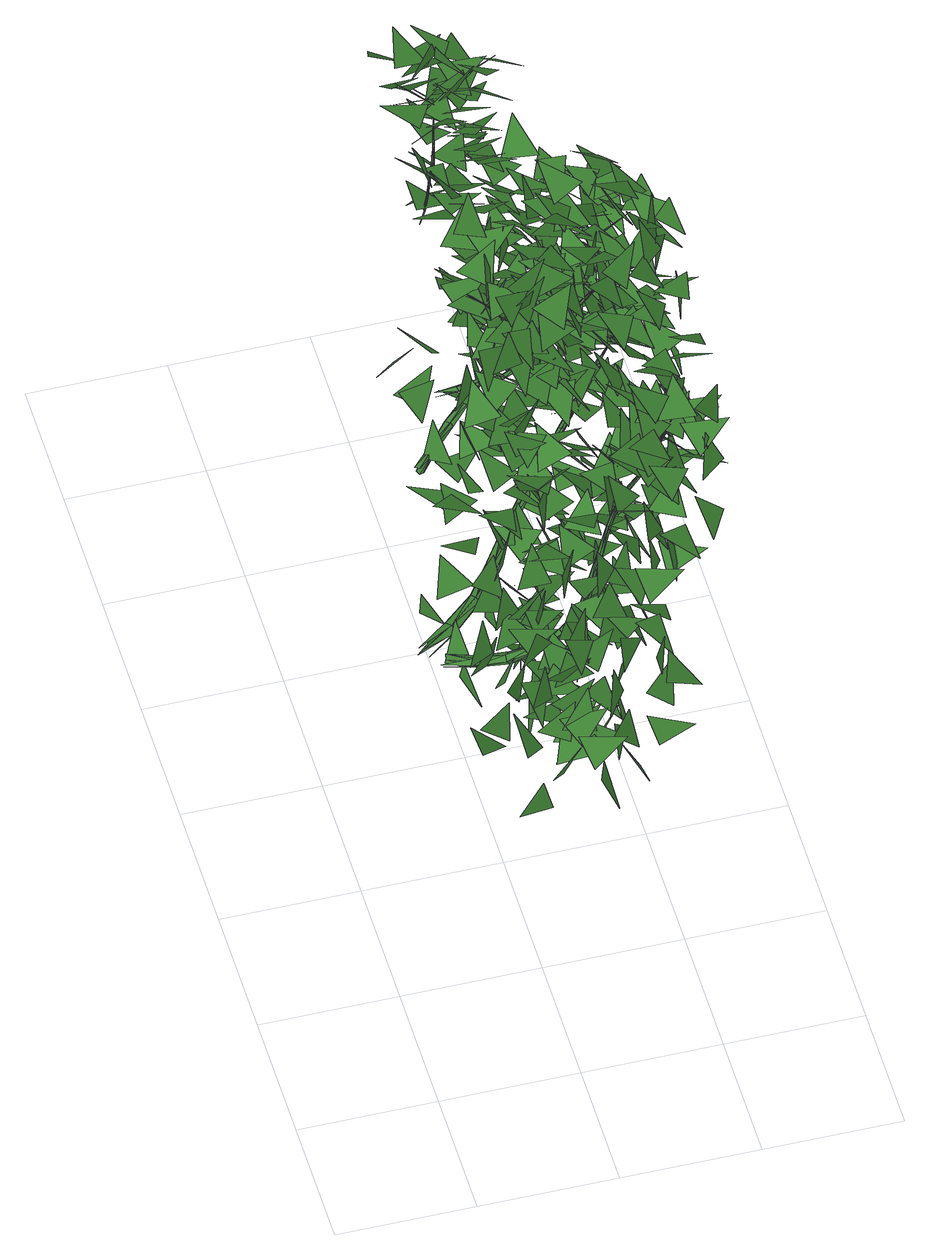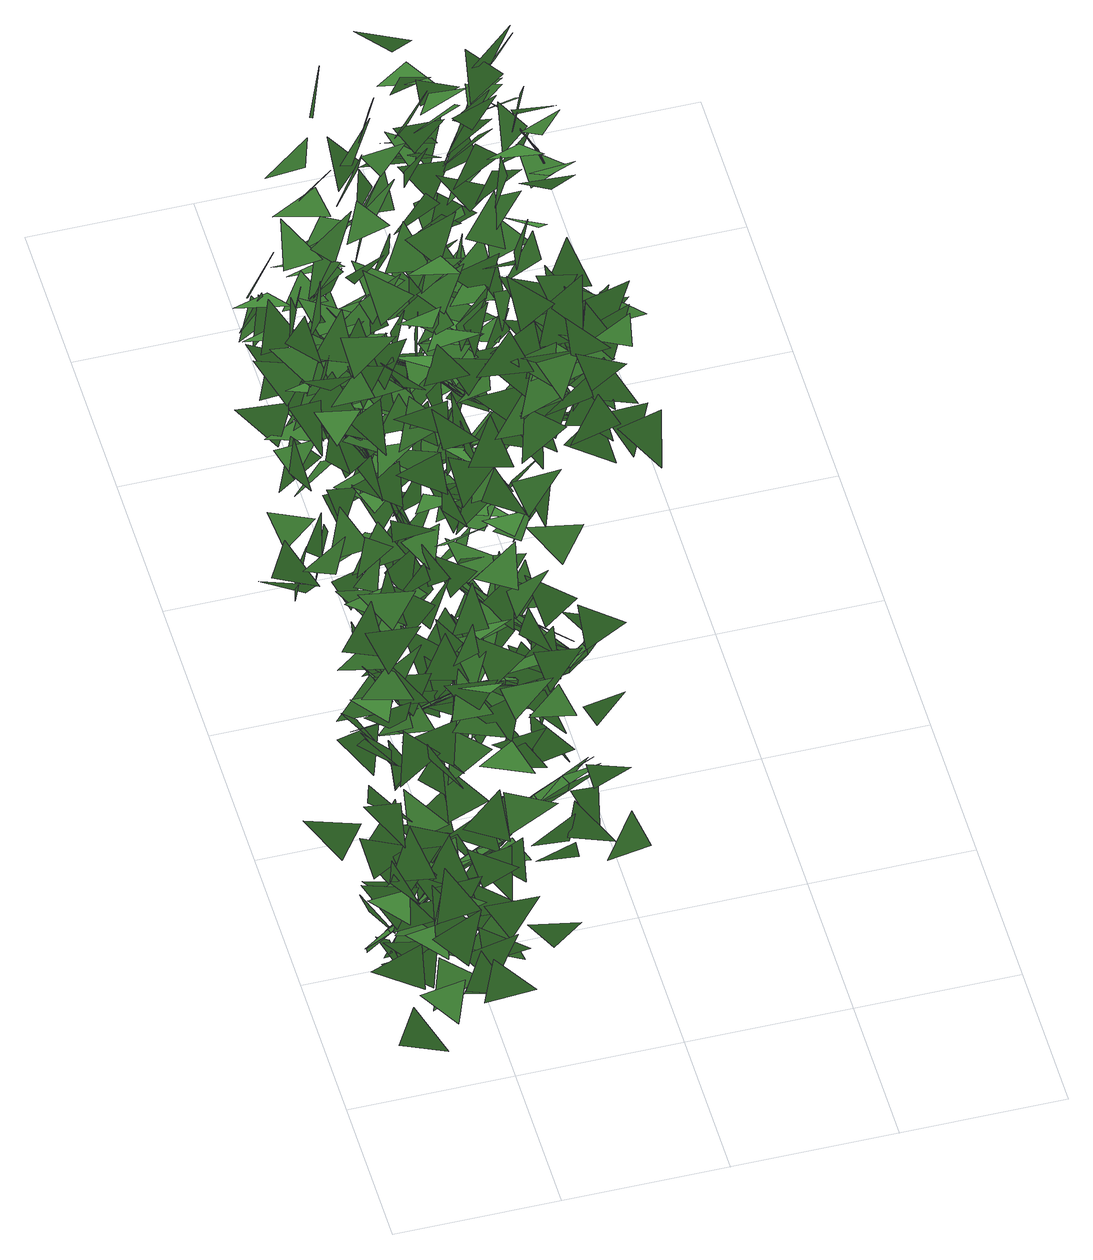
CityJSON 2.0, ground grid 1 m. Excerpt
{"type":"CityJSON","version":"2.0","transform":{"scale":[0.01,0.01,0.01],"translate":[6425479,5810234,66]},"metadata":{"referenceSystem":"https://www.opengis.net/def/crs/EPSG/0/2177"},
"CityObjects":{
"tree1":{"type":"SolitaryVegetationObject","attributes":{"crownarea":"217","modell_vol":"LIS","treeheight":"8.7"},"geometry":[{"type":"MultiSurface","lod":"2","boundaries":[[[0,1,2]],[[3,4,5]],[[6,7,8]],[[9,10,11]],[[12,13,14]],[[15,16,17]],[[18,19,20]],[[21,22,23]],[[24,25,26]],[[27,28,29]],[[30,31,32]],[[33,34,35]],[[36,37,38]],[[39,40,41]],[[42,43,44]],[[45,46,47]],[[48,49,50]],[[51,52,53]],[[54,55,56]],[[57,58,59]],[[60,61,62]],[[63,64,65]],[[66,67,68]],[[69,70,71]],[[72,73,74]],[[75,76,77]],[[78,79,80]],[[81,82,83]],[[84,85,86]],[[87,88,89]],[[90,91,92]],[[93,94,95]],[[96,97,98]],[[99,100,101]],[[102,103,104]],[[105,106,107]],[[108,109,110]],[[111,112,113]],[[114,115,116]],[[117,118,119]],[[120,121,122]],[[123,124,125]],[[126,127,128]],[[129,130,131]],[[132,133,134]],[[135,136,137]],[[138,139,140]],[[141,142,143]],[[144,145,146]],[[147,141,143]],[[148,143,149]],[[150,151,148]],[[151,141,152]],[[141,147,152]],[[153,148,151]],[[152,153,151]],[[147,143,152]],[[143,148,152]],[[148,153,152]],[[152,154,153]],[[155,156,157]],[[158,154,152]],[[159,160,161]],[[162,154,158]],[[154,162,163]],[[162,158,163]],[[163,158,154]],[[163,164,162]],[[164,165,162]],[[166,167,168]],[[169,165,164]],[[170,171,172]],[[173,174,175]],[[176,177,178]],[[179,180,181]],[[182,183,184]],[[185,186,187]],[[188,189,174]],[[190,191,192]],[[193,194,195]],[[196,197,198]],[[199,200,201]],[[202,203,204]],[[200,175,205]],[[206,207,208]],[[189,199,201]],[[209,210,211]],[[212,213,214]],[[201,200,205]],[[215,216,217]],[[218,219,220]],[[221,222,223]],[[224,225,226]],[[227,228,229]],[[230,231,232]],[[233,234,235]],[[236,237,238]],[[174,239,175]],[[240,241,242]],[[243,244,245]],[[246,247,248]],[[249,250,251]],[[252,253,254]],[[255,256,257]],[[258,239,174]],[[174,189,258]],[[259,260,261]],[[262,263,264]],[[205,175,239]],[[265,266,267]],[[268,269,270]],[[271,272,273]],[[274,275,276]],[[277,278,272]],[[271,273,279]],[[189,201,280]],[[278,281,282]],[[282,281,279]],[[283,284,285]],[[189,280,258]],[[286,287,288]],[[289,290,291]],[[201,205,292]],[[293,294,295]],[[296,297,298]],[[205,239,299]],[[300,301,302]],[[303,304,305]],[[280,201,292]],[[292,205,299]],[[306,307,308]],[[309,310,311]],[[312,313,314]],[[315,316,317]],[[318,319,320]],[[321,322,323]],[[282,324,278]],[[325,326,327]],[[328,329,330]],[[258,331,239]],[[332,333,334]],[[335,336,337]],[[338,339,340]],[[341,342,343]],[[344,345,346]],[[347,348,349]],[[350,351,352]],[[337,353,354]],[[273,272,355]],[[356,357,358]],[[359,360,361]],[[279,273,355]],[[362,363,364]],[[336,335,365]],[[272,278,366]],[[367,368,354]],[[369,370,371]],[[324,366,278]],[[372,373,374]],[[375,376,377]],[[282,279,324]],[[378,331,258]],[[379,380,381]],[[382,365,368]],[[258,280,378]],[[383,384,385]],[[386,387,388]],[[272,389,355]],[[390,391,392]],[[272,366,389]],[[299,239,331]],[[393,394,395]],[[396,397,398]],[[279,355,399]],[[400,401,402]],[[403,404,405]],[[324,279,399]],[[406,407,408]],[[409,410,411]],[[412,406,408]],[[413,414,415]],[[280,292,416]],[[417,418,419]],[[420,421,422]],[[423,424,425]],[[280,416,378]],[[426,427,428]],[[429,430,431]],[[292,299,432]],[[433,421,420]],[[434,420,422]],[[407,435,436]],[[422,409,437]],[[438,439,440]],[[441,442,443]],[[444,445,446]],[[411,433,447]],[[435,400,402]],[[448,449,450]],[[409,411,447]],[[422,437,434]],[[433,420,451]],[[452,453,454]],[[299,331,455]],[[447,433,451]],[[407,436,408]],[[437,409,447]],[[456,457,458]],[[401,459,402]],[[432,299,455]],[[460,399,355]],[[461,462,463]],[[459,412,408]],[[464,389,366]],[[416,292,432]],[[465,466,467]],[[468,469,470]],[[451,471,447]],[[399,460,324]],[[420,434,471]],[[451,420,471]],[[434,437,472]],[[473,474,475]],[[434,472,471]],[[437,447,476]],[[477,478,479]],[[480,481,482]],[[483,460,355]],[[378,484,331]],[[485,486,487]],[[355,389,464]],[[437,476,472]],[[476,447,471]],[[488,464,366]],[[489,490,491]],[[366,324,492]],[[460,492,324]],[[493,494,495]],[[496,497,498]],[[471,472,499]],[[355,464,483]],[[500,501,502]],[[503,504,505]],[[506,484,378]],[[507,508,509]],[[472,476,510]],[[511,416,432]],[[512,513,514]],[[378,416,506]],[[476,471,515]],[[472,510,499]],[[471,499,516]],[[455,517,432]],[[488,366,492]],[[515,471,516]],[[476,515,510]],[[518,519,520]],[[335,337,521]],[[337,354,521]],[[522,523,524]],[[455,331,525]],[[526,527,528]],[[529,530,531]],[[517,532,432]],[[499,510,533]],[[516,499,533]],[[365,335,534]],[[354,368,535]],[[536,537,538]],[[525,331,484]],[[368,365,534]],[[510,515,539]],[[436,435,540]],[[515,516,541]],[[542,543,544]],[[416,511,506]],[[545,546,547]],[[541,516,533]],[[533,510,539]],[[548,549,550]],[[511,432,532]],[[515,541,539]],[[551,552,553]],[[554,555,556]],[[435,402,557]],[[558,460,483]],[[559,560,561]],[[562,563,564]],[[408,436,565]],[[566,567,568]],[[517,455,525]],[[459,408,565]],[[569,541,533]],[[539,570,533]],[[402,459,571]],[[570,539,541]],[[572,573,574]],[[575,335,521]],[[576,577,578]],[[570,569,533]],[[521,354,579]],[[483,464,580]],[[580,558,483]],[[581,570,541]],[[569,581,541]],[[582,583,584]],[[585,586,587]],[[506,588,484]],[[354,535,579]],[[589,436,540]],[[464,488,590]],[[335,575,534]],[[591,592,593]],[[594,595,596]],[[540,435,557]],[[488,492,590]],[[492,460,597]],[[598,599,600]],[[511,532,517]],[[535,368,534]],[[601,602,603]],[[436,589,565]],[[402,571,557]],[[604,605,606]],[[607,588,506]],[[608,609,610]],[[611,612,613]],[[464,614,580]],[[615,569,570]],[[571,459,565]],[[464,590,614]],[[615,570,581]],[[569,615,581]],[[525,484,588]],[[506,511,607]],[[597,460,558]],[[616,617,618]],[[492,597,590]],[[619,620,621]],[[622,511,517]],[[623,624,625]],[[626,627,628]],[[629,630,631]],[[632,633,634]],[[635,636,637]],[[638,639,640]],[[641,642,643]],[[622,644,511]],[[645,525,588]],[[511,644,607]],[[646,647,648]],[[649,650,651]],[[652,653,654]],[[655,656,657]],[[658,659,660]],[[661,662,663]],[[517,525,622]],[[622,525,645]],[[664,665,666]],[[667,668,669]],[[670,558,580]],[[671,672,673]],[[674,675,676]],[[588,607,677]],[[678,679,680]],[[681,682,683]],[[684,685,686]],[[687,688,689]],[[690,691,692]],[[580,614,693]],[[694,695,696]],[[693,670,580]],[[697,698,699]],[[700,701,702]],[[565,703,571]],[[704,705,706]],[[607,707,677]],[[645,588,708]],[[709,710,711]],[[712,713,714]],[[607,644,715]],[[716,622,645]],[[597,558,670]],[[708,588,677]],[[715,644,622]],[[614,590,717]],[[607,715,707]],[[718,719,720]],[[590,597,717]],[[721,722,723]],[[724,725,726]],[[727,716,645]],[[589,540,728]],[[614,729,693]],[[540,557,730]],[[727,645,708]],[[731,732,733]],[[614,717,729]],[[575,521,734]],[[521,579,734]],[[565,589,735]],[[736,597,670]],[[737,738,739]],[[740,741,742]],[[743,744,745]],[[746,747,748]],[[749,677,707]],[[597,736,717]],[[715,622,716]],[[557,571,750]],[[751,752,753]],[[754,755,756]],[[716,727,708]],[[703,750,571]],[[757,758,759]],[[760,761,762]],[[763,764,765]],[[766,749,707]],[[579,535,767]],[[728,540,730]],[[707,715,766]],[[534,575,768]],[[769,770,771]],[[735,589,728]],[[772,773,774]],[[535,534,768]],[[775,776,777]],[[708,677,778]],[[557,750,730]],[[693,779,670]],[[780,781,782]],[[783,784,785]],[[786,787,788]],[[789,790,791]],[[778,677,749]],[[565,735,703]],[[792,793,794]],[[795,575,734]],[[715,716,796]],[[797,798,799]],[[716,708,800]],[[801,802,803]],[[715,796,766]],[[734,579,804]],[[693,729,779]],[[805,806,807]],[[808,809,810,811]],[[812,813,814]],[[815,816,817]],[[818,819,820]],[[800,708,778]],[[821,822,823]],[[824,825,826]],[[736,670,827]],[[804,579,767]],[[717,736,827]],[[796,716,800]],[[828,829,830]],[[729,717,831]],[[575,795,768]],[[832,833,834]],[[835,836,837]],[[729,838,779]],[[839,840,841]],[[842,749,766]],[[670,779,843]],[[844,845,846]],[[767,535,768]],[[729,831,838]],[[827,670,843]],[[749,842,778]],[[847,848,849]],[[850,851,852]],[[853,854,855]],[[831,717,827]],[[856,857,858]],[[859,842,766]],[[860,861,862]],[[863,864,865]],[[766,796,859]],[[730,866,728]],[[842,867,778]],[[868,869,870]],[[871,872,873]],[[874,875,876]],[[877,878,879]],[[796,800,880]],[[881,882,883]],[[800,778,884]],[[885,886,808,887]],[[888,889,890]],[[796,880,859]],[[891,892,893]],[[894,895,896]],[[884,778,867]],[[897,898,899]],[[900,901,902]],[[903,904,905]],[[906,907,908]],[[909,910,911]],[[843,779,912]],[[913,914,915]],[[779,838,916]],[[880,800,884]],[[735,728,917]],[[866,917,728]],[[918,919,920]],[[838,831,916]],[[921,922,923]],[[827,843,924]],[[925,926,927]],[[928,929,930]],[[931,932,933]],[[831,827,934]],[[935,936,937]],[[938,939,940]],[[730,750,941]],[[942,943,944]],[[779,916,912]],[[703,735,945]],[[946,947,948]],[[924,843,912]],[[750,703,945]],[[842,949,867]],[[950,951,952]],[[953,859,880]],[[954,827,924]],[[955,956,957]],[[958,959,960,961]],[[831,934,916]],[[962,963,964]],[[827,954,934]],[[867,965,884]],[[842,859,953]],[[966,967,968]],[[969,970,971]],[[972,973,974]],[[734,804,975]],[[884,976,880]],[[977,735,917]],[[978,979,980]],[[730,941,866]],[[795,734,981]],[[982,983,984]],[[985,986,987]],[[988,989,990]],[[991,992,993]],[[994,995,996]],[[949,965,867]],[[997,998,999]],[[1000,953,880]],[[735,977,945]],[[1001,1002,1003]],[[976,1000,880]],[[941,750,945]],[[1004,1005,1006]],[[965,976,884]],[[842,953,949]],[[1007,1008,1009]],[[804,767,1010]],[[1011,1012,1013]],[[1014,1015,1016]],[[1017,1018,1019]],[[1020,1021,1022]],[[767,768,1010]],[[1023,934,954]],[[1024,1025,1026]],[[1027,768,795,1028]],[[734,975,981]],[[1029,1030,1031]],[[1032,1033,1034]],[[1035,1036,1037]],[[1038,1039,1040]],[[1041,1042,1043]],[[1044,1045,1046]],[[912,916,1047]],[[1048,1049,1050]],[[924,912,1051]],[[1052,1053,1054]],[[975,804,1055]],[[916,934,1056]],[[954,924,1057]],[[1057,1023,954]],[[1058,1059,1060]],[[1061,1062,1063]],[[1064,1065,1066]],[[1067,1068,1069]],[[795,981,1028]],[[1055,804,1010]],[[1070,1071,1072]],[[953,1073,949]],[[1074,1075,1076]],[[1077,1078,1079]],[[912,1047,1051]],[[1080,1081,1082]],[[1083,1084,1085]],[[916,1056,1047]],[[1057,924,1051]],[[1086,1087,1088]],[[1089,1090,1091]],[[1092,1093,1094]],[[934,1023,1056]],[[1095,960,1096]],[[1097,1098,1099]],[[1100,1101,1102]],[[1010,768,1027,1028]],[[1103,1104,1105]],[[1106,1000,976]],[[1107,1108,1109]],[[1110,1111,1112]],[[1113,1114,1115]],[[1073,1116,949]],[[1117,1118,1119]],[[953,1000,1073]],[[1120,1121,1122]],[[917,866,1123]],[[1124,1125,1126]],[[977,917,1127]],[[965,949,1128]],[[1129,1130,1131]],[[1132,1133,1134]],[[1135,1136,1137]],[[976,965,1128]],[[866,941,1138]],[[945,977,1139]],[[1140,1051,1047]],[[941,945,1139]],[[1141,1047,1056]],[[1051,1140,1057]],[[1128,949,1116]],[[1142,1056,1023]],[[1000,1143,1073]],[[1144,1023,1057]],[[1145,1146,1147]],[[1127,917,1123]],[[1143,1000,1106]],[[1106,976,1128]],[[1148,1149,1150]],[[1151,977,1127]],[[866,1138,1123]],[[1152,1153,1154]],[[1155,1156,1157]],[[1141,1140,1047]],[[1142,1141,1056]],[[1158,1159,1160]],[[1161,1162,1163]],[[977,1151,1139]],[[1164,1165,1166]],[[1027,1167,1168,1169]],[[1170,1028,981]],[[1140,1171,1057]],[[1138,941,1139]],[[1144,1142,1023]],[[1171,1144,1057]],[[1172,1173,1174]],[[1175,1176,1177]],[[1178,1179,1180]],[[1181,1182,1183,1184]],[[1185,1186,1187]],[[1188,1189,1190]],[[1191,1192,1193]],[[1194,1195,1196]],[[1197,1198,1199]],[[1200,1201,1202]],[[1203,1204,1205]],[[1206,1207,1208]],[[1209,1210,1211]],[[1212,1213,1214]],[[1215,1216,1217]],[[1218,1219,1220]],[[1221,1222,1223]],[[1224,1225,1226]],[[1227,1228,1229]],[[981,975,1230]],[[1231,1232,1233]],[[1234,1143,1106]],[[975,1055,1235]],[[1236,1237,1238]],[[1239,1240,1241]],[[1242,1243,1244]],[[1245,1246,1247]],[[1116,1073,1248]],[[1249,1170,981]],[[1250,1251,1252]],[[1128,1116,1253]],[[1254,1255,1256]],[[1073,1143,1257]],[[1258,1259,1260]],[[1234,1257,1143]],[[1106,1128,1234]],[[1055,1010,1261]],[[1010,1028,1170]],[[1262,1263,1264]],[[1253,1116,1248]],[[1073,1257,1248]],[[1265,1266,1267]],[[1268,1269,1270]],[[1271,1128,1253]],[[1234,1128,1271]],[[1272,1273,1274]],[[1275,1276,1277]],[[1278,1279,1280]],[[1281,1282,1283]],[[1230,975,1235]],[[1284,1285,1286]],[[1249,981,1230]],[[1287,1288,1289]],[[1290,1291,1292]],[[1293,1294,1295]],[[1055,1261,1235]],[[1296,1297,1298]],[[1181,1299,1300,1301]],[[1302,1303,1304]],[[1305,1306,1307]],[[1127,1123,1308]],[[1309,1234,1271]],[[1310,1253,1248]],[[1311,1312,1313]],[[1141,1142,1314]],[[1253,1310,1271]],[[1123,1138,1308]],[[1261,1010,1170]],[[1151,1127,1315]],[[1142,1144,1314]],[[1140,1141,1316]],[[1171,1140,1316]],[[1144,1171,1316]],[[1317,1257,1234]],[[1139,1151,1315]],[[1318,1319,1320]],[[1138,1139,1321]],[[1322,1323,1324]],[[1325,1326,1327]],[[1328,1329,1330]],[[1331,1332,1333]],[[1334,1335,1336]],[[1310,1337,1271]],[[1248,1257,1310]],[[1338,1339,1340]],[[1341,1342,1343]],[[1141,1314,1344]],[[1141,1344,1316]],[[1345,1346,1347]],[[1144,1348,1314]],[[1349,1350,1351]],[[1144,1316,1348]],[[1352,1127,1308]],[[1315,1127,1352]],[[1353,1354,1355]],[[1309,1271,1317]],[[1356,1357,1358]],[[1359,1360,1361]],[[1234,1309,1317]],[[1138,1321,1308]],[[1362,1363,1364]],[[1257,1317,1310]],[[1365,1366,1367]],[[1271,1337,1317]],[[1139,1315,1368]],[[1139,1368,1321]],[[1369,1370,1371]],[[1372,1373,1374]],[[1375,1376,1377]],[[1378,1379,1380]],[[1381,1382,1383]],[[1384,1385,1386]],[[1387,1388,1389]],[[1390,1391,1392]],[[1393,1394,1395]],[[1396,1397,1398]],[[1399,1400,1401]],[[1402,1403,1404]],[[1230,1405,1249]],[[1406,1407,1408]],[[1409,1310,1317]],[[1410,1411,1412]],[[1413,1414,1415]],[[1416,1417,1418]],[[1419,1420,1421]],[[1422,1423,1424]],[[1425,1348,1316]],[[1426,1427,1428]],[[1429,1430,1431]],[[1409,1432,1433,1310]],[[1317,1337,1432]],[[1434,1435,1436]],[[1337,1310,1433,1432]],[[1437,1438,1439]],[[1440,1441,1442]],[[1317,1432,1409]],[[1443,1444,1445]],[[1446,1447,1448]],[[1449,1450,1451]],[[1452,1453,1454]],[[1230,1235,1455]],[[1344,1314,1456]],[[1316,1344,1457]],[[1458,1425,1316]],[[1314,1348,1456]],[[1459,1460,1461]],[[1462,1463,1464]],[[1465,1466,1467]],[[1405,1468,1249]],[[1235,1261,1455]],[[1170,1249,1468]],[[1469,1470,1471]],[[1472,1473,1474]],[[1475,1476,1477]],[[1478,1479,1480]],[[1261,1170,1481]],[[1482,1483,1484]],[[1485,1486,1487]],[[1488,1489,1433,1490]],[[1491,1492,1493]],[[1494,1495,1496]],[[1344,1456,1457]],[[1497,1498,1499]],[[1348,1425,1456]],[[1458,1316,1457]],[[1500,1501,1502]],[[1503,1504,1505]],[[1506,1507,1508]],[[1509,1510,1511]],[[1512,1513,1514]],[[1352,1308,1515]],[[1516,1517,1518]],[[1405,1230,1455]],[[1315,1352,1519]],[[1308,1321,1520]],[[1368,1315,1519]],[[1521,1522,1523]],[[1321,1368,1524]],[[1525,1526,1527]],[[1528,1529,1530]],[[1531,1532,1533]],[[1534,1535,1536]],[[1261,1481,1455]],[[1537,1538,1539]],[[1540,1541,1542]],[[1170,1468,1543]],[[1481,1170,1543]],[[1544,1545,1546]],[[1547,1548,1549]],[[1550,1551,1552]],[[1553,1554,1555]],[[1556,1557,1558]],[[1559,1560,1561]],[[1562,1563,1564]],[[1519,1352,1515]],[[1515,1308,1520]],[[1565,1456,1425]],[[1566,1567,1568]],[[1321,1524,1520]],[[1368,1569,1524]],[[1368,1519,1569]],[[1570,1571,1572]],[[1573,1574,1575]],[[1576,1577,1578]],[[1579,1580,1581]],[[1582,1583,1584]],[[1585,1586,1587]],[[1588,1589,1590]],[[1591,1592,1593]],[[1594,1595,1596]],[[1597,1598,1599]],[[1457,1456,1565]],[[1425,1458,1565]],[[1458,1457,1565]],[[1600,1601,1602]],[[1603,1604,1605]],[[1606,1607,1608]],[[1609,1610,1611]],[[1455,1612,1405]],[[1613,1614,1615]],[[1616,1617,1618]],[[1619,1620,1621]],[[1622,1623,1624]],[[1625,1626,1627]],[[1628,1543,1468]],[[1629,1630,1631]],[[1632,1633,1634]],[[1635,1636,1637]],[[1638,1639,1640]],[[1515,1641,1519]],[[1642,1643,1644]],[[1645,1646,1647]],[[1648,1520,1524]],[[1649,1650,1651]],[[1652,1653,1654]],[[1655,1656,1657]],[[1612,1658,1405]],[[1659,1660,1661]],[[1468,1405,1662]],[[1663,1664,1665]],[[1666,1667,1668]],[[1662,1628,1468]],[[1455,1481,1669]],[[1515,1520,1641]],[[1641,1670,1519]],[[1481,1543,1669]],[[1671,1648,1524]],[[1569,1519,1672]],[[1524,1569,1672]],[[1673,1674,1675]],[[1676,1677,1678]],[[1679,1680,1681]],[[1405,1658,1662]],[[1682,1683,1684]],[[1685,1686,1687]],[[1688,1689,1690]],[[1691,1692,1693]],[[1694,1695,1696]],[[1612,1455,1669]],[[1641,1520,1648]],[[1519,1670,1672]],[[1671,1524,1672]],[[1669,1543,1628]],[[1697,1698,1699]],[[1700,1701,1702]],[[1703,1704,1705]],[[1706,1707,1708]],[[1709,1710,1711]],[[1712,1713,1714]],[[1715,1716,1717]],[[1718,1719,1720]],[[1721,1722,1723]],[[1724,1725,1726]],[[1727,1728,1729]],[[1730,1731,1732]],[[1733,1734,1735]],[[1736,1737,1738]],[[1739,1740,1741]],[[1742,1743,1744]],[[1648,1745,1641]],[[1746,1662,1658]],[[1612,1747,1658]],[[1748,1749,1750]],[[1751,1752,1753]],[[1754,1755,1756]],[[1757,1758,1759]],[[1760,1761,1762]],[[1763,1628,1662]],[[1628,1763,1669]],[[1764,1765,1766]],[[1767,1768,1769]],[[1770,1771,1772]],[[1745,1773,1641]],[[1774,1775,1776]],[[1670,1641,1777]],[[1648,1671,1745]],[[1672,1670,1778]],[[1779,1780,1781]],[[1782,1746,1658]],[[1671,1672,1783]],[[1747,1782,1658]],[[1784,1785,1786]],[[1746,1763,1662]],[[1787,1788,1789]],[[1612,1669,1747]],[[1790,1791,1792]],[[1763,1793,1669]],[[1794,1795,1796]],[[1777,1641,1773]],[[1797,1798,1799]],[[1670,1777,1778]],[[1671,1783,1745]],[[1672,1778,1783]],[[1800,1801,1802]],[[1803,1804,1805]],[[1806,1807,1808]],[[1809,1810,1811]],[[1747,1669,1793]],[[1812,1813,1814]],[[1815,1816,1817]],[[1818,1819,1820]],[[1821,1822,1823]],[[1824,1825,1826]],[[1827,1828,1829]],[[1830,1745,1783]],[[1831,1832,1833]],[[1834,1835,1836]],[[1837,1838,1839]],[[1782,1840,1746]],[[1793,1841,1842,1747]],[[1773,1745,1830]],[[1777,1773,1830]],[[1778,1777,1843]],[[1844,1845,1846]],[[1847,1830,1783]],[[1783,1778,1848]],[[1842,1849,1850,1851]],[[1852,1853,1854]],[[1855,1856,1857]],[[1858,1859,1860]],[[1840,1861,1746]],[[1862,1863,1864]],[[1782,1747,1865]],[[1866,1867,1868]],[[1843,1777,1830]],[[1841,1865,1747,1842]],[[1763,1746,1861]],[[1778,1843,1848]],[[1783,1848,1847]],[[1869,1870,1871]],[[1793,1763,1872]],[[1873,1874,1875]],[[1876,1877,1878]],[[1879,1880,1881]],[[1882,1881,1880]],[[1883,1884,1885]],[[1886,1887,1888]],[[1882,1879,1881]],[[1889,1890,1891]],[[1879,1882,1880]],[[1892,1893,1894]],[[1895,1896,1897]],[[1840,1782,1865]],[[1898,1899,1900]],[[1901,1902,1903]],[[1904,1905,1906]],[[1763,1861,1872]],[[1907,1908,1909]],[[1841,1793,1872]],[[1910,1911,1912]],[[1913,1914,1915]],[[1916,1917,1918]],[[1919,1848,1843]],[[1879,1920,1921]],[[1922,1923,1924]],[[1925,1926,1927]],[[1928,1929,1930]],[[1931,1932,1933]],[[1843,1830,1919]],[[1934,1935,1936]],[[1937,1938,1939]],[[1940,1941,1942]],[[1865,1943,1840]],[[1840,1944,1861]],[[1945,1946,1947]],[[1948,1949,1950]],[[1951,1952,1953]],[[1954,1955,1956]],[[1934,1957,1958]],[[1943,1944,1840]],[[1944,1959,1861]],[[1960,1961,1962]],[[1963,1964,1965]],[[1966,1967,1968]],[[1969,1970,1971]],[[1972,1973,1974]],[[1975,1976,1977]]]}]}
},
"vertices":[
[114,78,330],[92,81,343],[119,85,361],[112,89,287],[99,67,307],[124,88,310],[113,123,326],[94,102,343],[110,130,351],[121,41,339],[113,54,360],[144,42,364],[139,81,309],[106,84,303],[113,98,324],[131,74,340],[107,74,348],[129,88,369],[117,57,346],[107,81,351],[140,79,355],[120,150,352],[97,138,346],[106,137,378],[105,118,305],[95,137,332],[117,146,319],[126,137,282],[97,137,297],[118,131,313],[140,91,306],[108,100,308],[124,110,327],[111,103,282],[129,118,294],[122,129,264],[125,105,322],[107,103,343],[139,110,352],[120,89,314],[141,99,338],[127,114,313],[108,163,329],[95,169,352],[126,156,357],[155,95,308],[122,94,302],[127,100,327],[142,148,297],[109,148,303],[123,156,323],[148,77,254],[136,79,284],[144,102,276],[125,142,319],[111,130,338],[143,134,346],[131,112,356],[121,118,387],[144,131,367],[123,179,268],[99,164,285],[128,177,294],[131,186,145],[106,179,150],[123,181,177],[150,152,310],[120,141,316],[131,151,338],[123,218,321],[107,210,348],[107,237,329],[121,239,290],[101,224,291],[109,234,321],[147,173,306],[125,162,296],[120,179,325],[132,111,339],[151,127,333],[155,98,320],[106,209,317],[108,190,336],[132,213,336],[142,78,345],[151,103,365],[158,105,340],[97,207,290],[111,236,296],[127,219,284],[165,87,282],[164,58,297],[153,88,305],[114,219,392],[95,245,386],[120,250,381],[142,145,340],[126,136,359],[146,159,369],[102,231,333],[118,251,356],[113,252,323],[134,126,278],[127,156,287],[152,153,281],[164,86,302],[144,77,327],[162,104,321],[139,112,285],[142,100,308],[162,127,304],[125,244,531],[100,227,545],[118,253,555],[126,203,309],[119,186,337],[133,214,332],[118,183,324],[119,215,315],[143,205,320],[124,287,504],[107,266,485],[103,276,516],[101,257,131],[101,289,125],[122,276,114],[94,280,437],[105,301,460],[119,276,446],[164,121,297],[157,101,313],[157,130,329],[118,294,190],[98,278,198],[111,295,223],[136,271,572],[121,256,556],[110,258,587],[155,104,273],[155,116,296],[168,134,271],[107,308,534],[105,315,529],[108,308,533],[139,225,276],[117,219,299],[135,237,306],[109,306,535],[108,309,534],[106,316,530],[106,315,530],[108,308,534],[111,301,536],[111,301,537],[114,295,539],[125,252,183],[113,238,211],[132,263,206],[114,295,538],[124,231,512],[113,251,536],[136,258,524],[116,287,540],[117,287,540],[120,280,541],[120,279,541],[116,293,525],[92,315,524],[116,326,523],[125,273,541],[158,210,256],[126,207,263],[140,222,280],[93,335,142],[113,322,149],[114,325,153],[143,286,549],[112,276,545],[114,293,564],[126,219,292],[123,244,297],[150,236,278],[111,283,556],[114,302,583],[122,306,551],[114,308,122],[107,329,146],[107,339,122],[95,337,137],[116,324,145],[145,243,306],[120,236,314],[135,256,335],[102,318,509],[91,329,530],[124,329,532],[118,296,554],[96,306,566],[125,315,580],[98,341,139],[98,342,144],[119,327,146],[132,241,526],[116,263,544],[138,273,532],[117,329,151],[127,300,236],[104,296,259],[124,314,265],[128,308,536],[109,291,536],[127,293,564],[119,346,401],[101,327,403],[112,339,433],[139,306,440],[119,296,427],[111,315,453],[139,278,550],[116,265,555],[138,263,580],[153,176,294],[143,197,316],[160,207,300],[130,295,97],[108,289,121],[131,300,130],[99,325,583],[116,350,593],[122,326,572],[120,260,452],[120,284,428],[143,282,441],[124,321,150],[106,305,159],[126,314,182],[183,96,359],[176,85,389],[189,112,378],[132,314,163],[94,341,555],[115,361,570],[120,337,548],[164,123,338],[164,133,361],[183,149,340],[105,298,230],[122,326,226],[133,305,215],[160,177,283],[142,179,302],[173,186,312],[147,272,110],[132,255,122],[130,285,135],[132,286,391],[151,278,408],[123,282,423],[132,310,160],[151,156,361],[170,184,362],[177,166,344],[141,297,486],[113,294,504],[133,303,518],[122,302,145],[123,282,171],[138,310,165],[164,240,200],[154,211,211],[145,231,226],[98,371,376],[114,368,376],[113,370,378],[151,272,504],[123,265,519],[141,277,535],[99,371,371],[114,370,373],[114,372,377],[135,311,156],[100,374,372],[114,372,374],[152,289,493],[122,279,502],[138,285,523],[95,363,271],[112,380,260],[126,352,266],[130,321,378],[107,315,402],[132,338,398],[138,315,157],[127,248,327],[149,270,316],[160,248,322],[180,91,294],[178,117,296],[209,105,292],[136,317,162],[144,241,201],[132,272,203],[157,270,193],[157,288,514],[126,278,525],[139,295,541],[143,215,279],[159,243,278],[168,226,261],[164,265,393],[139,255,388],[153,244,416],[145,261,339],[140,257,371],[152,279,365],[163,278,233],[145,260,229],[139,276,257],[170,276,276],[144,263,262],[140,266,288],[195,111,308],[176,110,327],[200,132,333],[129,369,380],[139,278,532],[127,275,555],[154,294,557],[151,231,302],[149,228,328],[164,256,320],[150,304,178],[135,267,399],[130,299,404],[155,293,399],[116,406,97],[92,391,93],[115,406,103],[121,318,553],[112,339,564],[145,337,567],[170,270,526],[142,255,526],[144,273,545],[131,305,498],[122,326,522],[139,335,504],[134,259,171],[143,282,179],[160,270,154],[151,320,367],[120,312,378],[132,331,391],[93,392,99],[118,401,105],[127,366,383],[108,380,92],[122,363,106],[118,391,121],[148,262,374],[126,286,374],[157,285,365],[140,301,290],[118,316,309],[143,327,290],[120,402,95],[129,366,379],[96,388,101],[120,398,100],[139,355,481],[119,340,502],[121,366,506],[158,255,297],[129,266,307],[159,279,308],[167,230,144],[146,227,169],[164,252,157],[150,301,175],[141,289,540],[126,286,562],[156,301,567],[98,384,97],[139,356,356],[120,370,379],[115,379,355],[103,376,473],[106,398,461],[133,379,460],[128,365,381],[115,408,99],[103,424,116],[105,435,85],[164,192,340],[167,205,371],[181,213,342],[187,99,346],[195,124,350],[214,107,328],[128,369,383],[98,422,247],[101,419,248],[115,434,251],[119,392,522],[94,411,509],[119,419,503],[101,420,241],[99,422,243],[115,435,245],[108,432,491],[103,428,483],[108,433,491],[103,417,245],[157,308,230],[166,289,245],[134,296,251],[153,301,173],[89,439,542],[112,444,517],[115,422,529],[110,435,502],[107,432,492],[107,431,492],[141,286,104],[149,294,135],[149,314,119],[128,365,306],[118,377,334],[125,390,306],[139,303,385],[133,293,409],[156,316,410],[154,305,174],[107,433,492],[110,435,503],[113,437,249],[113,438,245],[111,435,502],[141,302,276],[167,303,283],[150,281,300],[124,339,423],[126,367,406],[144,350,399],[110,423,523],[100,436,552],[111,449,524],[111,436,502],[130,325,536],[137,337,567],[143,347,536],[110,436,502],[136,291,351],[139,318,332],[160,302,332],[152,307,177],[132,365,147],[134,342,158],[133,367,180],[117,434,247],[143,365,387],[158,257,542],[139,270,555],[170,284,556],[143,362,385],[129,416,516],[117,396,538],[111,428,532],[106,430,245],[121,411,255],[114,435,276],[113,441,511],[113,440,512],[132,313,201],[154,327,200],[159,296,207],[114,441,511],[157,303,186],[132,306,195],[156,320,214],[148,269,340],[148,297,356],[171,281,340],[142,363,387],[166,299,195],[101,428,498],[102,459,494],[124,435,490],[144,363,384],[171,227,371],[154,252,358],[181,254,354],[144,365,384],[128,352,396],[140,368,422],[139,375,389],[147,284,374],[153,310,393],[170,282,388],[116,446,521],[108,446,559],[87,471,561],[120,469,555],[143,313,254],[131,341,264],[162,329,264],[167,295,194],[135,358,508],[127,358,533],[141,386,524],[117,446,521],[170,296,191],[126,432,504],[120,431,536],[110,451,512],[118,446,520],[117,447,520],[171,300,191],[139,322,336],[135,353,345],[160,338,330],[137,421,109],[164,265,278],[148,294,280],[173,295,270],[169,301,194],[121,457,567],[96,466,586],[111,479,560],[136,324,261],[151,352,270],[161,327,252],[166,301,186],[119,453,528],[141,417,102],[142,415,107],[112,490,549],[129,480,567],[98,473,574],[120,453,529],[127,452,253],[120,453,528],[112,443,562],[139,440,563],[122,425,587],[166,327,295],[161,303,304],[151,327,325],[167,237,290],[164,267,277],[189,260,284],[102,443,548],[122,459,541],[129,442,568],[142,329,130],[153,326,154],[157,356,141],[130,449,254],[156,365,395],[187,285,222],[166,270,213],[168,274,246],[116,412,480],[130,411,458],[145,396,483],[131,450,249],[131,407,375],[144,388,387],[132,410,408],[121,461,535],[121,461,536],[132,448,251],[164,327,191],[169,311,211],[151,337,220],[138,422,104],[125,478,295],[125,460,314],[103,485,319],[139,416,111],[155,363,396],[122,461,536],[107,478,448],[136,471,464],[113,461,475],[164,355,345],[137,346,362],[151,365,373],[177,293,216],[128,453,250],[157,362,393],[113,431,508],[125,429,485],[144,421,510],[139,341,411],[159,352,387],[166,328,396],[157,365,393],[143,329,314],[157,354,329],[169,326,318],[119,411,517],[139,419,503],[147,396,524],[122,478,505],[135,466,526],[107,480,535],[178,290,215],[118,428,156],[141,424,145],[140,412,175],[127,382,390],[147,406,399],[153,375,390],[156,361,394],[124,469,542],[151,342,108],[154,360,136],[157,367,104],[135,451,544],[129,458,576],[117,469,548],[183,294,213],[133,466,484],[116,468,504],[113,493,484],[142,358,125],[158,369,108],[166,338,113],[101,485,580],[108,516,587],[125,492,572],[191,297,270],[167,291,262],[168,307,291],[187,268,316],[164,280,317],[183,289,341],[175,231,251],[187,260,244],[201,241,232],[101,503,523],[133,496,529],[116,483,545],[182,290,213],[180,295,215],[137,376,424],[140,408,428],[157,386,411],[103,482,257],[118,477,228],[129,487,257],[120,453,491],[145,447,491],[129,443,521],[197,202,312],[183,217,338],[210,224,320],[120,445,84],[146,447,89],[126,459,112],[164,325,393],[145,329,411],[175,343,418],[120,441,298],[139,442,280],[146,422,305],[135,475,136],[130,472,162],[112,495,147],[167,367,405],[164,339,434],[149,347,461],[168,364,440],[144,415,217],[132,437,225],[140,437,193],[184,295,239],[162,348,443],[151,360,472],[163,375,445],[194,205,292],[214,217,283],[215,185,276],[198,182,335],[193,203,349],[226,198,344],[139,458,556],[139,440,584],[125,468,576],[95,531,545],[101,555,523],[120,529,534],[166,365,406],[98,513,533],[111,530,509],[125,514,533],[113,476,538],[115,505,524],[135,479,523],[155,318,510],[159,339,526],[185,333,506],[146,462,258],[183,254,237],[170,275,244],[202,277,250],[185,291,239],[186,296,238],[196,273,198],[174,295,205],[183,296,180],[160,308,361],[181,320,349],[189,294,367],[188,292,238],[189,295,238],[169,365,403],[125,462,548],[108,478,536],[139,489,538],[113,484,567],[134,500,569],[127,485,597],[169,317,416],[153,346,411],[180,347,411],[187,295,233],[144,463,262],[168,364,405],[145,460,263],[203,244,284],[183,238,301],[203,262,311],[153,439,118],[145,464,259],[168,366,403],[139,440,513],[118,453,521],[145,471,518],[177,294,144],[184,306,173],[183,320,143],[128,422,545],[147,433,529],[159,414,553],[154,383,283],[139,399,297],[161,415,278],[192,298,263],[147,459,260],[190,239,194],[192,234,220],[210,260,210],[164,346,385],[176,330,410],[170,361,405],[194,276,238],[188,268,269],[190,296,253],[145,466,580],[126,473,607],[130,489,578],[122,448,580],[139,466,567],[149,458,597],[193,295,263],[159,434,117],[159,437,112],[157,346,423],[176,362,415],[184,330,415],[204,273,329],[220,257,342],[189,256,352],[152,366,421],[159,394,436],[174,377,411],[194,299,262],[176,366,418],[137,449,254],[132,431,236],[163,430,247],[143,499,512],[131,489,533],[118,517,524],[134,438,496],[125,460,485],[157,455,480],[107,510,224],[128,507,209],[135,515,240],[121,462,572],[130,481,556],[154,463,568],[155,440,113],[195,295,263],[115,487,530],[137,494,506],[138,499,538],[195,298,262],[175,310,464],[171,342,455],[191,330,443],[157,435,119],[126,453,561],[143,467,548],[157,445,567],[144,461,534],[147,463,529],[164,441,546],[134,455,550],[139,498,566],[140,489,591],[120,514,587],[109,508,564],[130,509,548],[139,507,580],[133,471,128],[157,478,138],[132,480,160],[170,388,428],[181,372,446],[157,390,457],[106,550,200],[135,562,208],[115,541,222],[177,367,416],[126,478,558],[151,472,552],[144,468,584],[178,366,416],[157,425,442],[175,419,460],[145,427,472],[132,470,528],[157,466,521],[147,450,548],[176,365,417],[144,427,417],[175,416,422],[158,410,441],[200,302,286],[176,368,417],[174,370,294],[183,346,315],[170,377,319],[179,283,238],[197,298,226],[210,281,251],[175,377,374],[173,361,403],[168,392,394],[132,450,420],[155,464,401],[158,438,404],[190,325,472],[170,325,498],[189,348,483],[201,300,286],[116,521,529],[148,529,528],[128,516,552],[126,497,529],[157,508,534],[131,503,554],[160,471,274],[202,303,285],[192,310,307],[171,332,321],[197,334,299],[193,343,444],[186,317,463],[183,349,467],[153,460,495],[175,442,513],[143,452,517],[170,381,374],[173,381,400],[169,410,388],[203,301,286],[144,437,535],[135,456,519],[168,456,522],[203,302,285],[146,441,547],[135,459,533],[167,465,538],[189,403,366],[167,397,352],[160,403,383],[180,339,222],[204,329,219],[192,322,248],[194,365,454],[176,348,466],[176,378,479],[164,355,503],[182,379,491],[192,356,486],[183,376,187],[176,360,216],[175,391,207],[211,255,294],[194,273,314],[216,280,291],[143,485,545],[167,491,567],[133,493,567],[210,301,340],[195,294,369],[195,320,349],[187,365,429],[184,412,340],[170,388,359],[162,412,365],[188,365,428],[158,472,273],[199,240,429],[222,261,419],[227,236,413],[157,470,272],[149,450,287],[150,478,304],[187,367,429],[162,447,225],[162,441,251],[148,471,243],[223,221,270],[202,247,264],[227,250,254],[199,353,208],[183,333,230],[183,359,237],[189,365,428],[150,434,474],[139,454,460],[172,453,460],[195,270,252],[204,301,255],[219,274,244],[162,470,271],[132,469,501],[143,478,479],[164,478,504],[162,472,270],[199,342,359],[184,350,387],[183,368,368],[210,306,309],[168,353,546],[184,375,527],[198,353,531],[210,304,309],[188,367,428],[199,289,309],[197,297,341],[210,312,315],[203,325,158],[195,312,188],[195,325,182],[195,342,175],[145,467,553],[129,488,552],[162,495,551],[211,307,308],[199,270,196],[195,289,212],[224,291,197],[187,358,402],[183,374,430],[183,384,398],[194,272,388],[220,292,383],[220,270,367],[169,459,125],[213,306,308],[160,474,270],[203,308,222],[193,310,246],[202,339,232],[170,459,122],[221,294,351],[201,289,377],[202,313,354],[145,497,296],[167,484,301],[146,484,327],[142,472,586],[162,472,569],[165,452,595],[183,364,464],[161,385,475],[194,387,471],[170,450,117],[162,433,134],[157,463,144],[172,414,231],[183,398,257],[168,427,253],[212,304,308],[175,345,485],[183,369,463],[204,356,472],[200,272,328],[202,305,332],[221,295,317],[151,482,548],[178,465,547],[152,465,567],[175,455,125],[206,277,486],[195,308,495],[220,307,485],[179,370,232],[172,401,228],[195,381,215],[134,497,571],[151,523,561],[158,491,561],[221,258,221],[210,278,245],[218,290,222],[200,367,439],[218,282,350],[196,284,375],[220,304,363],[173,457,121],[174,458,121],[145,482,284],[176,475,271],[160,466,299],[187,362,521],[172,384,541],[197,385,519],[219,245,443],[206,270,460],[234,267,443],[231,271,305],[215,248,322],[220,280,327],[238,276,404],[217,262,397],[214,274,428],[166,456,333],[144,466,355],[167,482,338],[198,367,440],[178,441,308],[159,445,335],[164,464,308],[198,368,440],[164,476,317],[161,485,348],[150,497,320],[172,457,128],[199,366,440],[199,368,439],[173,414,412],[157,437,395],[183,442,398],[171,394,452],[197,391,447],[189,390,479],[193,330,521],[184,360,509],[210,354,507],[154,431,345],[161,463,340],[183,448,340],[198,365,414],[219,346,431],[188,357,437],[224,303,330],[192,351,447],[193,362,478],[198,377,448],[162,457,438],[186,447,434],[170,435,461],[160,473,505],[139,488,498],[168,497,485],[191,326,466],[214,338,463],[217,306,469],[156,475,542],[139,492,531],[170,502,529],[137,514,338],[158,521,314],[161,497,323],[143,479,561],[149,497,544],[173,491,566],[219,342,167],[202,346,195],[203,288,346],[207,320,347],[228,296,342],[190,363,324],[175,387,340],[202,390,339],[215,250,385],[214,282,384],[238,272,375],[226,304,329],[226,228,381],[218,259,386],[244,255,380],[205,311,307],[189,331,310],[221,339,308],[215,250,375],[215,280,361],[239,274,373],[224,304,330],[197,356,429],[177,367,441],[206,385,441],[223,285,177],[208,301,202],[220,316,185],[174,479,287],[202,306,304],[220,304,284],[229,289,312],[173,481,286],[225,305,330],[170,497,285],[158,510,304],[148,520,275],[194,403,323],[164,407,336],[193,421,343],[183,375,536],[179,404,551],[206,387,539],[176,478,285],[176,481,283],[210,370,450],[210,369,450],[210,368,450],[226,303,329],[211,369,449],[222,338,438],[209,316,460],[207,349,457],[155,479,306],[154,507,324],[177,493,305],[174,482,284],[206,322,262],[195,346,255],[226,342,244],[227,289,260],[215,311,282],[224,313,251],[182,386,199],[205,400,181],[207,374,181],[157,465,408],[171,492,419],[183,465,407],[149,507,303],[147,539,310],[170,520,295],[165,461,103],[198,468,106],[176,455,126],[191,475,134],[211,370,449],[165,433,276],[176,455,269],[198,430,272],[228,326,373],[233,310,393],[207,329,397],[173,475,185],[146,495,189],[176,499,175],[206,393,450],[202,366,445],[180,378,454],[207,398,451],[221,351,402],[212,331,426],[205,362,418],[184,468,427],[176,467,452],[164,492,435],[197,339,487],[219,359,472],[220,334,464],[231,322,338],[211,308,346],[218,332,367],[196,334,213],[202,366,208],[224,352,207],[240,309,365],[216,297,365],[220,317,390],[198,335,303],[218,360,313],[223,329,304],[239,260,340],[218,263,365],[243,282,354],[219,283,399],[217,306,422],[238,301,397],[183,434,313],[163,459,308],[189,466,305],[170,444,427],[189,446,400],[194,432,429],[185,382,501],[197,409,515],[211,385,497],[193,415,366],[193,415,393],[186,444,381],[205,321,335],[221,341,355],[230,314,340],[161,497,561],[192,487,554],[170,478,577],[187,477,137],[167,482,258],[199,478,265],[171,465,278],[235,303,352],[189,473,139],[194,358,488],[217,371,483],[221,345,503],[233,286,332],[237,271,361],[229,302,352],[207,324,359],[212,357,358],[229,331,346],[189,415,428],[219,405,440],[189,411,453],[234,302,352],[189,478,135],[189,382,461],[198,407,480],[214,382,467],[234,303,353],[142,531,125],[157,527,104],[174,531,132],[235,302,352],[252,260,425],[225,261,427],[241,282,447],[191,472,137],[210,373,459],[200,358,477],[215,384,490],[183,461,286],[186,466,318],[176,485,293],[215,371,273],[199,380,301],[207,396,273],[234,303,352],[201,414,303],[202,403,327],[193,434,328],[176,479,139],[201,457,137],[179,464,161],[187,386,322],[198,415,314],[214,403,332],[176,512,287],[189,503,308],[159,515,315],[223,280,317],[246,298,331],[247,270,314],[168,476,146],[165,506,158],[189,490,144],[226,341,364],[233,320,378],[219,345,396],[169,510,145],[189,496,154],[170,506,178],[210,325,456],[230,342,456],[237,315,439],[208,385,443],[221,384,466],[201,409,464],[204,384,433],[186,401,422],[217,410,417],[223,335,482],[206,336,502],[233,352,508],[191,487,296],[243,302,370],[245,302,376],[251,213,351],[246,243,364],[266,242,347],[224,370,457],[191,490,295],[224,371,457],[246,302,376],[164,490,313],[186,498,301],[192,473,321],[193,487,295],[181,451,460],[199,439,444],[205,436,477],[226,373,445],[211,358,461],[215,390,472],[209,422,150],[197,427,182],[196,445,155],[230,293,236],[233,313,252],[242,320,220],[207,372,423],[204,404,428],[223,386,408],[245,303,376],[221,305,380],[241,323,398],[246,298,378],[229,355,248],[212,350,267],[222,380,268],[224,370,458],[210,339,433],[229,354,410],[240,333,420],[225,370,456],[219,313,519],[236,339,507],[244,316,497],[191,489,296],[193,417,131],[193,440,119],[218,421,110],[246,305,359],[227,319,383],[237,328,352],[214,332,467],[221,362,458],[241,346,454],[237,323,324],[233,320,350],[230,351,340],[177,504,175],[202,494,182],[180,492,207],[193,488,294],[201,454,131],[200,474,156],[187,476,126],[229,371,463],[206,384,482],[221,393,453],[207,361,247],[221,378,235],[239,352,244],[232,294,291],[227,311,310],[254,318,293],[220,418,213],[199,422,238],[202,443,223],[171,484,340],[195,504,351],[195,477,332],[221,353,444],[239,333,464],[228,365,467],[201,446,186],[179,465,169],[204,470,163],[236,298,476],[228,328,486],[248,327,468],[271,261,376],[252,244,378],[258,261,406],[220,374,384],[200,387,397],[228,404,392],[257,287,356],[233,307,368],[245,315,346],[206,493,148],[254,298,330],[237,285,345],[247,313,359],[252,303,393],[225,357,439],[207,384,440],[236,377,428],[219,459,327],[209,448,305],[195,438,333],[218,358,421],[214,377,438],[234,386,414],[250,289,372],[230,292,389],[259,306,400],[246,312,238],[235,306,261],[243,337,258],[239,371,462],[247,286,401],[242,287,434],[256,308,412],[223,316,419],[245,334,401],[254,311,409],[254,304,399],[252,304,395],[224,333,456],[246,346,454],[251,314,456],[201,457,426],[226,436,427],[202,444,448],[233,332,405],[256,320,401],[246,319,432],[269,282,385],[258,254,397],[254,285,408],[252,251,394],[244,274,405],[277,269,407],[211,388,384],[214,406,365],[238,384,366],[221,410,342],[198,418,354],[225,421,373],[208,491,150],[239,371,463],[239,372,463],[239,372,462],[221,361,466],[217,384,490],[242,377,469],[208,492,345],[191,473,365],[190,505,360],[228,345,402],[223,376,392],[246,353,384],[207,494,145],[208,403,296],[206,430,315],[227,429,301],[241,371,464],[231,373,495],[224,390,468],[184,480,316],[200,507,306],[207,476,303],[252,352,496],[236,333,503],[237,356,526],[210,490,147],[239,293,333],[237,319,336],[269,308,335],[230,349,437],[257,347,435],[244,331,461],[257,316,365],[252,303,395],[245,333,383],[239,308,259],[260,320,251],[262,288,250],[180,550,295],[200,550,312],[170,557,325],[198,466,261],[183,483,273],[212,495,264],[229,444,330],[205,433,329],[212,446,359],[197,520,129],[202,508,152],[181,533,155],[268,265,409],[250,258,435],[272,282,428],[217,420,142],[197,445,133],[222,451,131],[227,357,419],[222,387,429],[249,369,423],[209,498,302],[250,305,213],[246,315,245],[257,330,218],[209,499,302],[210,497,303],[235,346,308],[224,377,303],[248,372,294],[210,497,302],[275,317,226],[247,316,207],[244,330,228],[241,406,313],[230,384,321],[221,411,339],[225,358,445],[247,371,441],[252,342,456],[221,428,290],[205,457,298],[217,457,274],[256,295,504],[238,320,491],[263,327,496],[253,275,392],[245,297,402],[278,293,404],[209,492,144],[237,384,184],[214,388,196],[239,408,207],[211,487,131],[194,500,146],[199,515,118],[225,362,479],[248,384,486],[249,356,468],[245,300,390],[261,303,371],[275,289,397],[245,339,434],[227,366,433],[257,357,420],[202,480,263],[193,492,284],[208,513,264],[248,320,384],[238,348,398],[261,342,376],[254,374,466],[259,286,390],[248,314,378],[272,308,369],[210,498,301],[190,557,184],[208,533,199],[186,541,213],[187,542,315],[173,570,306],[199,553,295],[233,413,151],[252,403,176],[227,402,182],[225,462,318],[232,437,339],[210,462,340],[195,507,283],[224,494,292],[200,509,308],[250,296,348],[262,312,331],[281,287,341],[244,400,439],[227,405,459],[230,429,438],[195,555,131],[209,533,150],[187,542,159],[243,333,407],[241,362,422],[266,343,412],[196,510,318],[182,531,324],[209,538,307],[204,491,276],[232,479,291],[205,495,302],[212,495,327],[214,478,346],[206,509,356],[192,563,326],[210,548,338],[184,554,356],[251,328,433],[275,323,424],[267,308,453],[225,510,157],[218,407,512],[246,418,496],[247,393,504],[217,489,290],[219,472,310],[208,502,320],[243,393,479],[227,415,498],[240,416,467],[240,404,403],[237,421,431],[232,429,400],[170,572,383],[196,586,370],[198,560,369],[227,511,153],[223,401,295],[240,427,305],[247,401,287],[210,506,303],[208,485,319],[213,511,336],[248,352,476],[248,352,509],[260,373,486],[256,317,461],[260,344,480],[265,348,455],[225,510,311],[214,481,127],[238,471,147],[212,491,151],[258,324,351],[246,346,353],[271,347,332],[226,509,312],[246,337,359],[266,362,357],[270,331,350],[193,531,320],[216,523,310],[213,517,342],[240,369,501],[240,399,487],[261,384,481],[223,512,156],[247,327,412],[265,342,398],[279,320,417],[224,513,154],[216,525,357],[201,511,373],[206,542,383],[274,342,255],[265,337,279],[252,365,266],[227,510,156],[226,510,310],[227,508,310],[227,509,309],[204,485,166],[207,509,154],[235,497,168],[246,370,451],[238,391,438],[269,382,431],[240,377,317],[252,400,313],[265,377,295],[246,350,453],[259,371,443],[278,352,460],[201,595,195],[214,584,215],[183,591,222],[242,433,261],[240,446,291],[234,458,261],[214,513,290],[194,528,283],[223,539,273],[207,524,341],[232,516,340],[217,510,369],[212,528,162],[235,516,163],[217,510,189],[212,556,345],[227,544,363],[199,558,375],[259,390,463],[248,377,484],[260,407,491],[211,571,216],[218,561,240],[193,583,241],[208,530,177],[234,527,179],[217,516,206],[254,397,466],[273,401,483],[245,414,493],[268,358,359],[265,356,385],[263,387,373],[240,405,490],[239,437,498],[260,421,479],[205,535,340],[196,566,334],[223,548,327],[274,371,484],[265,380,514],[258,391,484],[233,483,108],[256,473,131],[225,484,133],[246,464,345],[238,461,377],[233,485,354],[201,561,184],[191,589,169],[221,573,170],[259,484,317],[238,466,298],[232,466,324],[189,593,182],[213,580,163],[215,575,188],[195,575,340],[190,607,345],[218,589,340],[243,520,318],[242,532,161],[243,530,163],[240,505,165],[249,494,188],[220,510,191],[197,564,378],[211,586,397],[223,561,378],[227,459,294],[236,483,299],[256,466,279],[249,472,140],[230,478,157],[236,502,135],[216,535,365],[202,559,348],[227,562,352],[244,530,160],[242,418,468],[263,444,471],[268,412,467],[209,566,155],[195,593,146],[225,581,141],[235,521,292],[237,535,314],[216,548,290],[242,521,318],[236,522,161],[235,503,179],[228,532,191],[243,521,316],[243,520,316],[214,605,171],[230,596,191],[197,595,198],[242,532,163],[244,519,317],[277,390,450],[262,404,467],[265,419,437],[224,554,305],[251,541,319],[218,538,325],[227,482,378],[245,499,368],[258,470,371],[245,529,162],[215,546,188],[227,540,164],[242,527,191],[256,460,305],[259,460,338],[247,483,315],[233,542,213],[251,526,235],[224,545,238],[258,492,185],[241,489,213],[241,512,190],[216,553,173],[213,585,167],[238,563,162],[218,554,156],[243,547,151],[234,543,182],[235,505,137],[226,527,126],[256,520,116],[237,559,211],[212,572,227],[229,581,201],[243,464,330],[243,489,324],[271,474,315],[247,459,290],[244,485,284],[271,472,270],[225,536,144],[256,543,134],[244,523,156],[236,509,322],[228,529,310],[261,529,315],[260,529,326],[246,500,318],[264,502,346],[246,523,328],[252,509,345],[233,517,371],[253,534,349],[229,523,352],[243,536,334],[262,518,353],[260,550,170],[263,548,170],[248,535,165],[260,529,325],[269,477,157],[288,462,180],[257,474,181],[261,529,326],[261,529,325],[243,529,169],[229,543,151],[261,552,155],[252,540,350],[258,534,382],[240,557,367],[242,567,330],[246,577,354],[230,597,333],[231,552,237],[252,561,213],[256,536,222],[261,550,169],[226,560,202],[236,568,180],[259,563,204],[261,548,171],[271,482,287],[269,507,308],[256,510,285],[259,568,312],[252,548,336],[236,569,335],[262,549,169],[238,544,184],[237,577,188],[259,556,174],[244,522,188],[250,554,184],[265,526,175],[257,539,300],[257,533,314],[249,558,314],[256,545,284],[267,539,206],[272,526,228],[243,542,229],[256,492,388],[254,519,369],[277,506,366],[238,534,406],[260,545,384],[268,523,397],[243,580,150],[270,567,164],[238,570,173],[239,636,205],[228,629,229],[217,657,218],[246,530,342],[250,561,352],[265,542,330],[252,545,331],[273,540,345],[249,552,364],[261,560,181],[256,557,213],[241,575,201],[228,611,231],[247,600,216],[246,588,246],[240,589,244],[221,615,253],[251,612,239],[265,521,159],[274,533,188],[256,545,163],[265,535,152],[262,554,169],[252,561,138],[280,536,331],[271,525,316],[261,554,329],[226,649,242],[208,676,240],[236,666,226],[254,574,169],[271,573,189],[242,587,197],[250,554,261],[241,579,241],[266,573,239],[256,531,377],[250,563,378],[276,545,367],[229,632,267],[254,629,259],[246,615,289],[245,555,209],[261,567,191],[277,548,213],[237,588,213],[245,620,217],[263,592,213],[280,567,180],[279,567,180],[254,533,354],[265,563,363],[280,535,357],[264,563,227],[266,574,258],[253,587,231],[275,532,314],[276,552,341],[259,560,322],[247,607,205],[227,624,201],[258,636,194],[241,649,241],[257,630,248],[279,568,178],[252,561,216],[260,592,221],[278,565,218],[278,566,302],[280,575,327],[259,592,308],[265,599,295],[284,579,314],[266,593,327],[277,630,164],[267,625,188],[253,650,173],[262,632,209],[290,617,216],[260,617,231],[246,660,242],[258,690,240],[273,661,238]
]}
